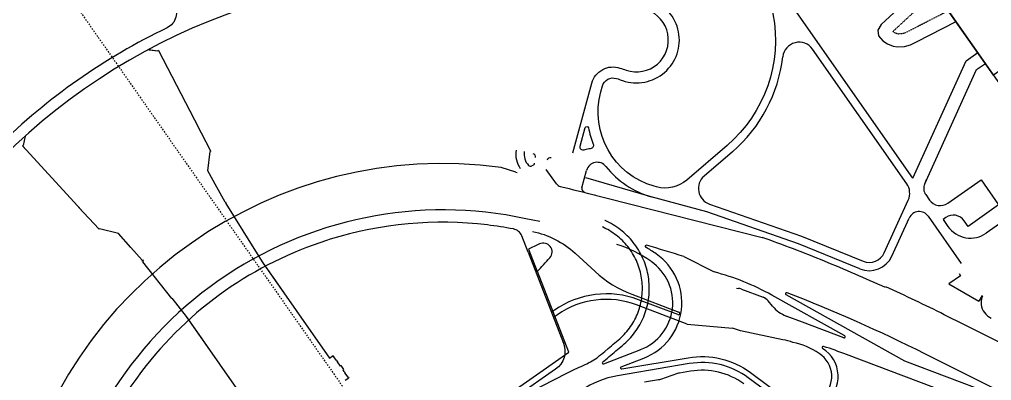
# Model space of a CAD drawing. Header units: millimetres. Extents: x 152904052 to 153933663, y 538271515 to 539240469.
# Drawn here: x 153563847 to 153572697, y 539086119 to 539089405 of the extents above; entities that cross this region are included whole.
import ezdxf

# ---------------------------------------------------------------- set-up
doc = ezdxf.new("R2010")
doc.units = ezdxf.units.MM
doc.linetypes.add('HIDDEN', pattern=[5.08, 2.54, -2.54])
doc.layers.add('BORD', color=7, linetype='Continuous')

msp = doc.modelspace()

# ---------------------------------------------------------------- linework, layer by layer
at = {"layer": 'BORD', "color": 8, "linetype": 'HIDDEN', "ltscale": 5}
msp.add_line((153528346.4, 539140965.7), (153579968.2, 539067242), dxfattribs=at)
at = {"layer": 'BORD', "color": 137}
msp.add_line((153568995.3, 539087830.3), (153570609.7, 539087421.4), dxfattribs=at)
at = {"layer": 'BORD', "color": 133, "ltscale": 10}
for points in [[(153571979.8, 539087961.7), (153570561.9, 539089986.7, 0.158483), (153569900, 539090485.3, 0.087042), (153567596.4, 539090851.3, -0.739424), (153567508, 539091124.2), (153569653, 539092626.1)], [(153570288.7, 539088258.7), (153569921.9, 539087943.4, -0.25131), (153569644.9, 539087882.2), (153569625.7, 539087887.6, -0.412806), (153569140, 539088747.5), (153569154.3, 539088799.6, -0.429183), (153569282.2, 539088867.9, -0.002903), (153569337.4, 539088849.3, 1.000001), (153569591.1, 539089586.9, 0.112051), (153567038.7, 539089863.8, -0.446084), (153566871.5, 539090011.7), (153566868.2, 539090441.7, -0.246697), (153566932.2, 539090565.8), (153567139.3, 539090710.8, -0.138143), (153567292.8, 539090764.4, -0.098567), (153569875.6, 539090414.3, -0.579456), (153570288.5, 539088258.5, -0.579456)], [(153569170.7, 539089610.5, 0.482131), (153562008.1, 539084295.2)], [(153568883.2, 539088191.7), (153569057.9, 539088826.1, -0.429183), (153569313.6, 539088962.9, -0.002903), (153569369.9, 539088943.9, 1.000001), (153569558.5, 539089492.3, 0.017788), (153569170.7, 539089610.5, 0.03162)], [(153570337.6, 539088201.9), (153570080.1, 539087980.5, 0.578317), (153570128.7, 539087725.1), (153570966.3, 539087434.1), (153571527.1, 539087205, 0.402974), (153571720.4, 539087281.8)], [(153572097.3, 539087811.3), (153572131.9, 539087761.9, 0.414214), (153572299, 539087732.5), (153572602.1, 539087944.7), (153572761.2, 539087717.5), (153572482.6, 539087522.5), (153572446.9, 539087573.6, 0.414214), (153572279.8, 539087603), (153572255.2, 539087585.8)]]:
    msp.add_lwpolyline(points, format="xyb", dxfattribs=at)
at = {"layer": 'BORD', "color": 137}
msp.add_lwpolyline([(153572715.5, 539088898.6), (153571092.3, 539091216.8), (153571935.5, 539091807.2), (153573558.8, 539089489)], close=True, dxfattribs=at)
at = {"layer": 'BORD', "color": 133, "ltscale": 10, "flags": 128}
for points in [[(153571092.3, 539091216.8), (153573225.8, 539088169.8)], [(153571924.7, 539087909.7), (153571067.4, 539089134.1)], [(153568966.5, 539087874.3), (153569010, 539088032.1)], [(153573164.4, 539087821.6), (153572648.3, 539087460.3)], [(153571720.4, 539087281.8), (153571938.4, 539087761.6)], [(153571788.6, 539087250.8), (153571946.5, 539087598.1)], [(153572119.4, 539087614.1), (153572420.2, 539087184.6)], [(153572255.2, 539087585.8), (153572300.1, 539087521.7)], [(153572414.3, 539087073), (153572307.4, 539086998.1)], [(153572401.1, 539087091.8), (153572414.3, 539087073)], [(153572307.4, 539086998.1), (153572582.1, 539086840.4)], [(153572612, 539086892.5), (153572582.1, 539086840.4)], [(153572611, 539086890.7), (153572615, 539086888.4)], [(153572677.2, 539086697.1), (153572693.2, 539086687.9)]]:
    msp.add_lwpolyline(points, dxfattribs=at)
at = {"layer": 'BORD', "color": 133}
msp.add_lwpolyline([(153572196.5, 539089639.7), (153573032.1, 539090224.8), (153573551.2, 539089483.4), (153572715.6, 539088898.4)], close=True, dxfattribs=at)
at = {"layer": 'BORD', "color": 133, "ltscale": 10}
for points in [[(153564985.5, 539089925.4), (153565248.3, 539089550, -0.462643), (153565190.5, 539089328.8, 0.081417), (153563653.4, 539088252.5, -0.462643), (153563425.7, 539088273.8), (153563162.9, 539088649.2, -0.17484), (153563136.3, 539088747.5), (153563146.2, 539088869.6, -0.191684), (153563244.8, 539089068.4, -0.060519), (153564563.6, 539089991.8, -0.191684), (153564784.1, 539090016.4), (153564902.3, 539089984, -0.17484)], [(153568951.9, 539088252.8), (153568998.3, 539088421.3, -0.798297), (153569027.5, 539088419.9, 0.048938), (153569070, 539088269.6, -0.513767), (153569043.5, 539088228.7, 0.087962), (153568992.4, 539088217.2, -0.625737)]]:
    msp.add_lwpolyline(points, format="xyb", close=True, dxfattribs=at)
at = {"layer": 'BORD', "color": 137}
msp.add_lwpolyline([(153572116.8, 539089753.6), (153571731.3, 539089396.6), (153571691, 539089357.9), (153571660.9, 539089309.1), (153571666.8, 539089256.9), (153571706.8, 539089211.7), (153571748, 539089183.3), (153571800.9, 539089162.2), (153571840, 539089155.2), (153571903.3, 539089157.5), (153571959.9, 539089174.6), (153572014, 539089202), (153572373.6, 539089386.8)], dxfattribs=at)
at = {"layer": 'BORD', "color": 133, "linetype": 'HIDDEN', "flags": 128}
msp.add_lwpolyline([(153572186.3, 539089654.4), (153571813.6, 539089309.2), (153571798.2, 539089294.5), (153571805, 539089289.8), (153571834.1, 539089278.2), (153571848.5, 539089275.6), (153571883.4, 539089276.9), (153571915.2, 539089286.5), (153571959.5, 539089308.9), (153572304.2, 539089486)], dxfattribs=at)
at = {"layer": 'BORD', "color": 133, "ltscale": 10, "flags": 128}
for points in [[(153571067.4, 539089134.1, 0.690145), (153570795.5, 539089065.1)], [(153570337.6, 539088201.9, 0.188808), (153570795.5, 539089065.1)], [(153569185.9, 539088067.1, 0.609819), (153569010, 539088032.1)], [(153569185.9, 539088067.1, 0.159055), (153569598.7, 539087791.3)], [(153568966.5, 539087874.3, 0.407472), (153568988.9, 539087835.2)], [(153571938.4, 539087761.6, 0.265297), (153571924.7, 539087909.7)], [(153572088.2, 539087910.1, 0.265297), (153572097.3, 539087811.3)], [(153572119.4, 539087614.1, 0.580657), (153571946.5, 539087598.1)], [(153572300.1, 539087521.7, 0.414214), (153572648.3, 539087460.3)], [(153571498.7, 539087135.5, 0.402974), (153571788.6, 539087250.8)], [(153572602, 539086831.3, 0.276146), (153572677.2, 539086697.1)], [(153572615, 539086888.4, 0.098543), (153572602, 539086831.3)]]:
    msp.add_lwpolyline(points, format="xyb", dxfattribs=at)
at = {"layer": 'BORD', "color": 133}
for points in [[(153565020.4, 539089130.5), (153565107, 539089118.9)], [(153565026.9, 539089129.6), (153565107, 539089118.9)], [(153565113.6, 539089122.3), (153565107, 539089118.9)], [(153565113.6, 539089122.3), (153565479.5, 539088416.6)], [(153565587.6, 539088207.9), (153565461, 539088452.1)], [(153563897.9, 539088344.5), (153563879.2, 539088259.2)], [(153563873.7, 539088254.2), (153563879.2, 539088259.2)], [(153563873.7, 539088254.2), (153564411.8, 539087669)], [(153563873.7, 539088254.2), (153563897.3, 539088228.5)], [(153565561.8, 539088028.3), (153565582, 539088205)], [(153565587.6, 539088207.9), (153565582, 539088205)], [(153565643.7, 539087878.6), (153565561.8, 539088028.3)], [(153565718.3, 539087742.4), (153565643.7, 539087878.6)], [(153564570.9, 539087496), (153564384.8, 539087698.4)], [(153565722.7, 539087744.8), (153565718.3, 539087742.4)], [(153565725.8, 539087729.4), (153565721.8, 539087735.8), (153565726.3, 539087738.2)], [(153565722.7, 539087744.8), (153565726.3, 539087738.2)], [(153565728.6, 539087730.9), (153565725.8, 539087729.4)], [(153565952.7, 539087370.7), (153565728.6, 539087730.9)], [(153564570.9, 539087496), (153564575.5, 539087500.3)], [(153564748.5, 539087458.8), (153564575.5, 539087500.3)], [(153564861.2, 539087330.6), (153564748.5, 539087458.8)], [(153565951, 539087369.7), (153566063.4, 539087189.2), (153566669.2, 539086324)], [(153564963.6, 539087214), (153564861.2, 539087330.6)], [(153564959.9, 539087210.7), (153564963.6, 539087214)], [(153564959.9, 539087210.7), (153564964.8, 539087205)], [(153564975.4, 539087214.3), (153564964.8, 539087205)], [(153564968.6, 539087208.4), (153564973.2, 539087202.5)], [(153564970.9, 539087200.4), (153564973.2, 539087202.5)], [(153565232.7, 539086866.5), (153564970.9, 539087200.4)], [(153566063.3, 539087189.2), (153566198.3, 539086996.5)], [(153567012.7, 539085090.2), (153568849.3, 539086376.2), (153568562.9, 539087112.5)], [(153566198, 539086996.9), (153566253.4, 539086917.8)], [(153565234.3, 539086867.8), (153565365.4, 539086700.5), (153565971.3, 539085835.3)], [(153565365.4, 539086700.5), (153565500.4, 539086507.8)], [(153565500.1, 539086508.2), (153565555.4, 539086429.2)], [(153566669.2, 539086324), (153566701.2, 539086346.3)], [(153566701.2, 539086346.3), (153566706.9, 539086338.1)], [(153566735.6, 539086297.2), (153566706.9, 539086338.1)], [(153566735.6, 539086297.2), (153566741.3, 539086289)], [(153566768, 539086250.8), (153566741.3, 539086289)], [(153566768, 539086250.8), (153566775.4, 539086256)], [(153566799.7, 539086221.2), (153566775.4, 539086256)], [(153566792.4, 539086216.1), (153566799.7, 539086221.2)], [(153566801.5, 539086203), (153566792.4, 539086216.1)], [(153566804.4, 539086198.9), (153566801.5, 539086203)], [(153566804.4, 539086198.9), (153566810.1, 539086190.7)], [(153566838.8, 539086149.7), (153566810.1, 539086190.7)], [(153566844.5, 539086141.5), (153566812.6, 539086119.2)], [(153566838.8, 539086149.7), (153566844.5, 539086141.5)]]:
    msp.add_lwpolyline(points, dxfattribs=at)
at = {"layer": 'BORD', "color": 133, "ltscale": 10}
for points in [[(153571979.8, 539087961.7), (153572464.1, 539089027.8), (153572572.1, 539089103.4)], [(153572088.2, 539087910.1), (153572559.8, 539088948.3), (153572640.9, 539089005.1)], [(153571498.7, 539087135.5), (153570939.8, 539087363.9), (153570104.1, 539087654.2), (153569598.7, 539087791.3), (153569002.5, 539087963.4)], [(153572088.2, 539087910.1), (153572105.3, 539087947.8)]]:
    msp.add_lwpolyline(points, dxfattribs=at)
at = {"layer": 'BORD', "color": 137, "flags": 128}
for points in [[(153568367.9, 539088215.8, 0.197063), (153568406.6, 539088049.5)], [(153568442.9, 539088203.1, 0.231771), (153568481.6, 539088077)], [(153568546.2, 539088147.5, 0.416364), (153568522.5, 539088182.8)], [(153568685.9, 539088146.9, 0.425414), (153568649.5, 539088123.6)], [(153568232.4, 539088059.3, 0.390364), (153563804, 539084952.9)], [(153568481.6, 539088077, 0.341873), (153568511.8, 539088072.1)], [(153568521.1, 539088077.2, 0.231094), (153568536.3, 539088098.7)], [(153568736.7, 539087910.5, 0.171011), (153568770.4, 539087884.7)], [(153568106.4, 539087535.1, 0.105115), (153566676.5, 539087404.6)], [(153568344.5, 539087498.3, 0.017451), (153568106.4, 539087535.1)], [(153568381.3, 539085955.4), (153568829.6, 539086184.9, -0.0139), (153568980.1, 539086256.7, 0.053768), (153569105, 539086326.9), (153569128.8, 539086346.6), (153569144.2, 539086359.4), (153569159.5, 539086372.2), (153569174.9, 539086385), (153569205.6, 539086410.6), (153569221, 539086423.4), (153569236.4, 539086436.2), (153569251.8, 539086449), (153569282.5, 539086474.6), (153569297.7, 539086487.2), (153569311.9, 539086499.5), (153569325.7, 539086512), (153569339, 539086524.9), (153569351.9, 539086538.2), (153569364.4, 539086551.9), (153569376.5, 539086566), (153569388.2, 539086580.4), (153569399.4, 539086595.2), (153569410.2, 539086610.3), (153569420.5, 539086625.7), (153569430.3, 539086641.5), (153569439.6, 539086657.5), (153569448.5, 539086673.8), (153569456.8, 539086690.4), (153569464.7, 539086707.2), (153569472, 539086724.2), (153569478.8, 539086741.5), (153569485.1, 539086759), (153569490.9, 539086776.6), (153569496.1, 539086794.4), (153569500.8, 539086812.4), (153569504.9, 539086830.5), (153569508.5, 539086848.7), (153569511.5, 539086867), (153569513.9, 539086885.4), (153569515.9, 539086903.8), (153569517.2, 539086922.3), (153569518, 539086940.9), (153569518.2, 539086959.4), (153569517.9, 539086978), (153569516.9, 539086996.5), (153569515.5, 539087015), (153569513.5, 539087033.5), (153569510.9, 539087051.8), (153569507.7, 539087070.1), (153569504, 539087088.3), (153569499.8, 539087106.4), (153569495, 539087124.3), (153569489.6, 539087142.1), (153569483.8, 539087159.7), (153569477.4, 539087177.1), (153569470.4, 539087194.3), (153569463, 539087211.3), (153569455, 539087228), (153569446.6, 539087244.6), (153569437.6, 539087260.8), (153569428.1, 539087276.8), (153569418.2, 539087292.4), (153569407.8, 539087307.8), (153569396.9, 539087322.9), (153569385.6, 539087337.6), (153569373.9, 539087351.9), (153569361.7, 539087365.9), (153569349.1, 539087379.5), (153569336.1, 539087392.8), (153569322.7, 539087405.6), (153569308.9, 539087418), (153569294.7, 539087430), (153569280.2, 539087441.5), (153569265.3, 539087452.6), (153569250.1, 539087463.3), (153569234.6, 539087473.5), (153569218.8, 539087483.2), (153569202.7, 539087492.4), (153569186.3, 539087501.2), (153569169.7, 539087509.4), (153569153.9, 539087516.6)], [(153568419, 539087436.3, 0.25845), (153568344.5, 539087498.3)], [(153571175.3, 539087205.9, 0.009368), (153570609.7, 539087421.4, 0.009368)], [(153566642.7, 539087393.9, 0.074801), (153565722.2, 539086937.7)], [(153569595.8, 539087204.4, 0.07919), (153569284.1, 539087358.3, 0.07837)], [(153569556.3, 539087350.1, 0.885271), (153569548.5, 539087331.9)], [(153569895.6, 539087248.3, 0.006022), (153569556.3, 539087350.1)], [(153568477.3, 539087286.4), (153568799.3, 539086458.5, -0.345556), (153568727.6, 539086222.2), (153568371, 539085972.5, 0.93339)], [(153569531.5, 539086323.4, 0.601848), (153569644.6, 539087270.9)], [(153569642.8, 539087272.2, 0.020837), (153569548.5, 539087331.9)], [(153569501.8, 539086400.4, 0.601848), (153569597.6, 539087203.1)], [(153571731, 539086965, 0.007042), (153571175.3, 539087205.9)], [(153570695.7, 539086896.5, 0.063619), (153570171.2, 539087107.5)], [(153565722.5, 539086937.9, 0.0773), (153564958.9, 539086202.7)], [(153570419.1, 539086951.9, 0.065243), (153570391.8, 539086958.3)], [(153570835, 539086918.7, 0.932879), (153570826.5, 539086900.6)], [(153572266.8, 539086718.1, 0.00976), (153571734.3, 539086971.7)], [(153570662.1, 539086844.7, 0.129955), (153570617.2, 539086876.8)], [(153569839.7, 539086719.2, 1.26326), (153569848.5, 539086742.6)], [(153570703.3, 539086794.9, 0.129955), (153570828, 539086705.7)], [(153570888.2, 539086466.9, 0.023433), (153570797.5, 539086490.2)], [(153571126.2, 539086364.7, 0.11021), (153570888.2, 539086466.9)], [(153571351.4, 539086507.3, 0.928973), (153571359.8, 539086525.3)], [(153571167.3, 539086430.1, 0.886567), (153571158.8, 539086412.1)], [(153571181.9, 539085919.1, 0.52436), (153571158.8, 539086412.1)], [(153571376.9, 539086355.9, 0.011123), (153571167.3, 539086430.1)], [(153569155.5, 539086287.5, 0.849106), (153569165.5, 539086270.5)], [(153570481.9, 539086145, 0.204147), (153569944.6, 539086273.5)], [(153564958.9, 539086202.7, 0.105273), (153564345.9, 539084902)], [(153569325.1, 539086243.7, 0.90438), (153569330.4, 539086224.5)], [(153569291.4, 539086162.9, 0.111378), (153568963.7, 539086028.5)]]:
    msp.add_lwpolyline(points, format="xyb", dxfattribs=at)
for points in [[(153568366, 539088015), (153568232.1, 539088059.4)], [(153568521.1, 539088077.2), (153568511.8, 539088072.1)], [(153568366, 539088015), (153568378.4, 539088011.3)], [(153568736.7, 539087910.5), (153568641.9, 539088038.5)], [(153568583.7, 539087565.3), (153568456.2, 539087592)], [(153569322.5, 539086426.5), (153569337.8, 539086439.3), (153569338, 539086439.5), (153569353.4, 539086452.7), (153569368.5, 539086466.4), (153569383.2, 539086480.7), (153569397.4, 539086495.4), (153569411.2, 539086510.5), (153569424.5, 539086526), (153569437.4, 539086541.9), (153569449.7, 539086558.2), (153569461.6, 539086574.8), (153569473, 539086591.8), (153569483.8, 539086609.2), (153569494.1, 539086626.9), (153569503.8, 539086644.8), (153569513.1, 539086663.1), (153569521.7, 539086681.6), (153569529.8, 539086700.4), (153569537.3, 539086719.4), (153569544.2, 539086738.7), (153569550.6, 539086758.1), (153569556.3, 539086777.8), (153569561.5, 539086797.5), (153569566, 539086817.5), (153569570, 539086837.6), (153569573.3, 539086857.7), (153569576, 539086878), (153569578.1, 539086898.4), (153569579.6, 539086918.8), (153569580.5, 539086939.2), (153569580.7, 539086959.6), (153569580.3, 539086980.1), (153569579.3, 539087000.5), (153569577.7, 539087020.9), (153569575.5, 539087041.2), (153569572.6, 539087061.5), (153569569.1, 539087081.6), (153569565.1, 539087101.7), (153569560.4, 539087121.6), (153569555.1, 539087141.4), (153569549.2, 539087160.9), (153569542.8, 539087180.3), (153569535.7, 539087199.5), (153569528.1, 539087218.5), (153569519.8, 539087237.2), (153569511.1, 539087255.7), (153569501.7, 539087273.9), (153569491.9, 539087291.8), (153569481.4, 539087309.4), (153569470.5, 539087326.7), (153569459, 539087343.6), (153569447.1, 539087360.2), (153569434.6, 539087376.4), (153569421.6, 539087392.2), (153569408.2, 539087407.7), (153569394.3, 539087422.7), (153569380, 539087437.3), (153569365.2, 539087451.4), (153569350, 539087465.1), (153569334.4, 539087478.3), (153569318.4, 539087491), (153569302, 539087503.3), (153569285.2, 539087515), (153569268.1, 539087526.2), (153569250.7, 539087536.9), (153569233, 539087547.1), (153569214.9, 539087556.7), (153569196.6, 539087565.8), (153569178, 539087574.3), (153569174.9, 539087575.6)], [(153568477.3, 539087286.4), (153568419, 539087436.3)], [(153566676.5, 539087404.6), (153566642.7, 539087393.9)], [(153569895.6, 539087248.3), (153570171.2, 539087107.5)], [(153570375, 539086960), (153570391.8, 539086958.3)], [(153570419.1, 539086951.9), (153570617.2, 539086876.8)], [(153571359.8, 539086525.3), (153570695.7, 539086896.5)], [(153573735.5, 539085521.9), (153573063.6, 539085858.1), (153571908.4, 539086296.1), (153570826.5, 539086900.6)], [(153570703.3, 539086794.9), (153570662.1, 539086844.7)], [(153568717, 539086759), (153568689.8, 539086740)], [(153568745.7, 539086718), (153568708.5, 539086692)], [(153572455.4, 539086623.8), (153572266.8, 539086718.1)], [(153569925, 539086633.4), (153570338, 539086594.4)], [(153570975.1, 539086649.9), (153570828, 539086705.7)], [(153571351.4, 539086507.3), (153570975.1, 539086649.9)], [(153570410.6, 539086570.8), (153570338, 539086594.4)], [(153570797.5, 539086490.2), (153570410.6, 539086570.8)], [(153573329.2, 539086186.4), (153572455.4, 539086623.8)], [(153569165.5, 539086270.5), (153569504, 539086401.2)], [(153569214.9, 539086337), (153569245.6, 539086362.6)], [(153569245.6, 539086362.6), (153569261, 539086375.4)], [(153569261, 539086375.4), (153569276.4, 539086388.2)], [(153569276.4, 539086388.2), (153569291.7, 539086401)], [(153569291.7, 539086401), (153569322.5, 539086426.5)], [(153569155.5, 539086287.5), (153569168.8, 539086298.6)], [(153569168.8, 539086298.6), (153569184.1, 539086311.4)], [(153569184.1, 539086311.4), (153569199.5, 539086324.2)], [(153569199.5, 539086324.2), (153569214.9, 539086337)], [(153569325.1, 539086243.7), (153569531.5, 539086323.4)], [(153569330.4, 539086224.5), (153569935.5, 539086327)], [(153569944.6, 539086273.5), (153569379, 539086177.7)], [(153572170.7, 539086055), (153571376.9, 539086355.9)], [(153570501.3, 539086191.7), (153570824.3, 539085952.5)], [(153569379, 539086177.7), (153569291.4, 539086162.9)], [(153570835.8, 539085882.9), (153570481.9, 539086145)]]:
    msp.add_lwpolyline(points, dxfattribs=at)
at = {"layer": 'BORD', "color": 137, "ltscale": 10}
msp.add_lwpolyline([(153568770.4, 539087884.7, -0.005177), (153569094.6, 539087805.1, -0.005177)], format="xyb", dxfattribs=at)
at = {"layer": 'BORD', "color": 137}
for points in [[(153568457.5, 539087591.6, 0.436661), (153564168, 539084588.1)], [(153568517.2, 539087476.1, -0.136246), (153568905.5, 539087277.7), (153569087.9, 539087110.2, 0.095463), (153569421.2, 539086904.6), (153569848.5, 539086742.6)], [(153569839.7, 539086719.2), (153569482.6, 539086854.6, 0.248226), (153568717, 539086759)], [(153573717, 539085547.9), (153572088.9, 539086362.7, 0.023322), (153570835, 539086918.7)], [(153569925, 539086633.4), (153569464.8, 539086807.8, 0.248226), (153568745.7, 539086718)], [(153571147.1, 539085964.9, 0.527725), (153571126.2, 539086364.7, 0.527725)], [(153569935.5, 539086327, -0.20406), (153570501.3, 539086191.7, -0.20406)]]:
    msp.add_lwpolyline(points, format="xyb", dxfattribs=at)
at = {"layer": 'BORD', "color": 133, "flags": 128}
for points in [[(153568580.7, 539087361.9, 0.001678), (153568481.6, 539087313.3)], [(153568675.4, 539087236.7, 0.821939), (153568580.7, 539087361.9)], [(153568560.7, 539087110.1, 0.003781), (153568675.4, 539087236.7)]]:
    msp.add_lwpolyline(points, format="xyb", dxfattribs=at)
msp.add_lwpolyline([(153568481.6, 539087313.3), (153568560.7, 539087110.1)], dxfattribs=at)
at = {"layer": 'BORD', "color": 133}
msp.add_lwpolyline([(153570440.2, 539086088.7, 0.204153), (153569956.3, 539086204.5), (153569854.7, 539086187.3, 0.041311), (153569838.7, 539086183.2), (153569681.9, 539086129, -0.041311), (153569665.9, 539086124.9), (153569538.3, 539086103.3, -0.061322)], format="xyb", dxfattribs=at)

doc.saveas('drawing.dxf')
